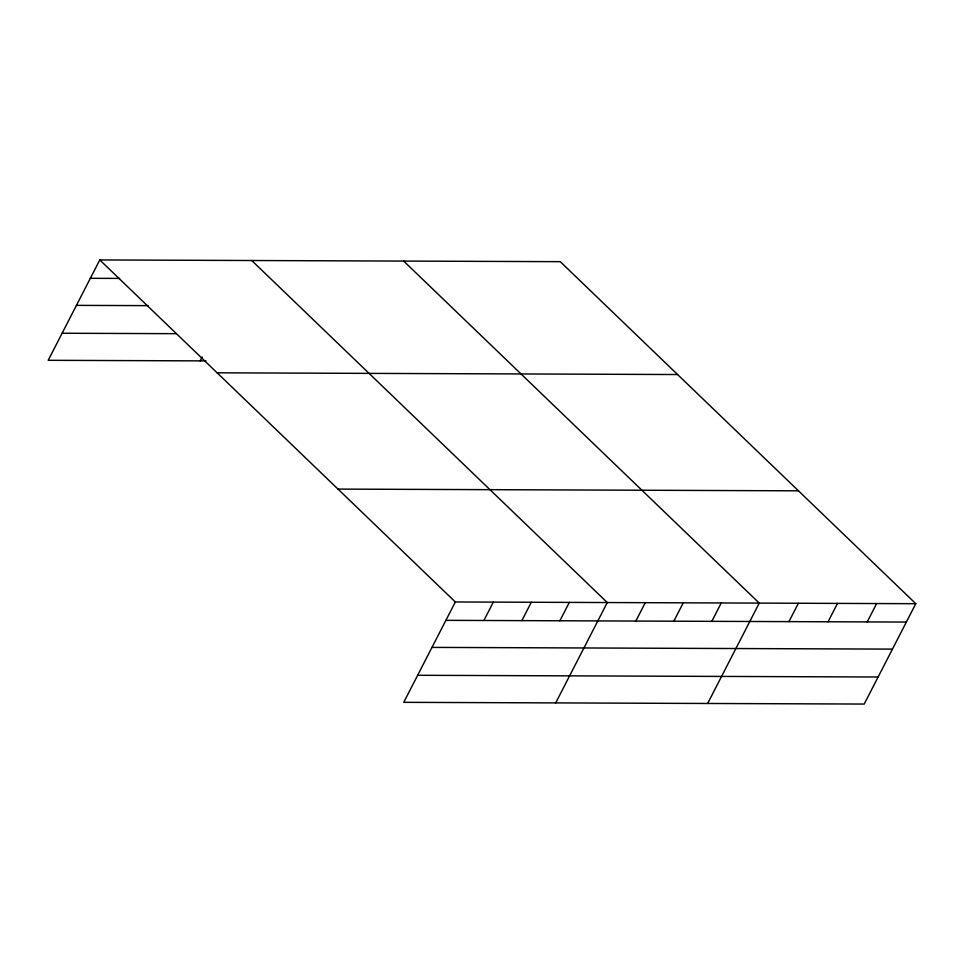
<?xml version="1.0" encoding="UTF-8"?>
<svg xmlns="http://www.w3.org/2000/svg" width="964" height="964" viewBox="0 0 964 964"><rect width="100%" height="100%" fill="white"/><g stroke="black" fill="none" stroke-linecap="round" stroke-linejoin="round"><path stroke-width="1.45" d="M915.8 603.693L455.333 601.97L403.747 702.334L864.214 704.057L915.8 603.693L560.253 261.666L99.786 259.943L48.2 360.307L205.995 360.898M200.15 360.873L202.139 357.005M483.88 620.491L493.327 602.114M521.873 620.623L531.309 602.259M559.855 620.768L569.302 602.404M555.71 702.901L607.284 602.536L251.737 260.509M635.83 621.057L645.278 602.681M673.824 621.202L683.259 602.825M711.806 621.334L721.253 602.97M707.66 703.479L759.246 603.115L403.687 261.075M788.938 621.623L798.385 603.259M828.076 621.768L837.523 603.404M867.214 621.925L876.662 603.548M90.339 278.307L119.56 278.415M76.433 305.371L148.022 305.636M62.106 333.243L176.075 333.677M217.117 372.815L677.584 374.538M338.002 489.097L798.469 490.821M445.886 620.346L906.353 622.069M431.98 647.398L892.447 649.121M417.653 675.282L878.12 677.005M99.786 259.943L455.333 601.97"/></g></svg>
